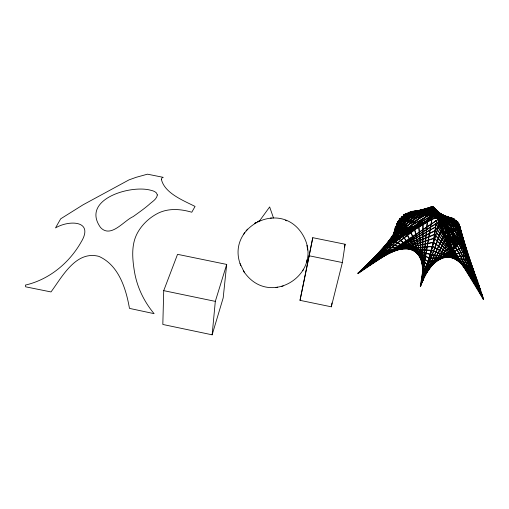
<?xml version="1.0" encoding="UTF-8"?>
<svg xmlns="http://www.w3.org/2000/svg" width="509" height="509" viewBox="0 0 509 509"><rect width="100%" height="100%" fill="white"/><g stroke="black" fill="none" stroke-linecap="round" stroke-linejoin="round"><path stroke-width="0.76" d="M418.697 224.876L405.813 232.428L393.654 241.221L401.69 216.955M429.793 258.19L433.515 242.373L436.003 223.903M434.781 208.334L457.725 242.608L455.765 247.279M452.024 218.056L451.706 218.227L452.017 218.024L477.792 281.795L483.544 298.898L483.187 298.961M443.097 216.058L432.147 206.641L399.559 218.953L395.525 227.218L434.234 207.831M455.059 248.685L447.551 227.44L422.648 281.038L423.704 278.226L418.799 224.685C412.532 227.224 401.639 234.223 397.701 238.117L399.769 219.239M420.625 286.23L440.145 220.804L443.95 223.992L453.602 251.726L435.965 212.966M427.694 209.931L411.813 211.719L428.355 209.014L437.231 212.616M430.862 254.519L468.974 260.023M382.214 250.67L432.65 246.28M422.425 265.17L422.285 280.936C423.354 281.833 423.596 275.146 424.9 273.734M422.438 263.592L422.807 222.605M422.68 280.936L422.775 269.897M422.794 268.319L423.202 222.605C427.573 220.41 437.116 217.528 443.244 217.063L482.087 294.698M455.059 248.596L435.679 211.05L407.334 228.108M456.465 245.777L450.554 231.213C457.139 236.558 462.598 247.908 467.052 255.811M395.919 232.117L435.252 209.498L456.49 245.694L450.942 231.118C450.039 231.315 453.589 236.481 454.117 234.948L457.68 242.577M469.782 261.352L454.155 218.991L477.792 281.789M454.372 219.144L454.034 219.214M443.95 223.992L421.452 283.717L427.216 220.766C433.534 218.196 440.769 216.255 447.742 217.069M445.992 257.261L428.788 262.288L428.648 261.97L426.307 270.775M428.832 262.205L429.946 258.381M401.652 217.069L416.61 211.744M454.327 250.288L453.296 251.828L435.761 212.927M440.132 220.791L436.251 218.145L436.175 215.307L452.037 254.793L453.468 251.86M435.723 211.114L393.113 236.271L423.17 222.592M436.277 211.178L430.105 207.92M436.149 220.753L435.793 220.861L483.187 299.063C477.397 281.369 471.474 263.528 462.051 247.374L459.862 234.038L460.295 231.137L464.819 251.681L447.487 256.822M460.505 231.264L460.244 234.045L462.452 247.336M462.293 247.489L462.223 247.209M437.199 213.137L427.541 209.835L415.077 211.159L408.829 212.418L427.554 208.588M436.2 215.402L435.971 215.224M415.452 211.54L406.08 213.557L430.08 207.818M406.367 213.646L407.652 213.188M392.369 242.806L431.861 219.449L431.67 219.105L431.931 219.379M435.793 220.817L436.118 220.728L465.404 268.975M436.124 218.056L436.245 218.075M163.726 290.645L162.823 324.462L212.138 334.82L223.19 297.886L226.696 264.425L177.546 254.328L163.726 290.645L215.313 301.373L212.138 334.82M393.743 241.158L389.779 244.314L403.834 214.976L406.328 213.742L406.163 213.405M476.125 277.45L472.893 268.809L457.954 222.134C457.559 223.228 455.122 220.117 456.338 220.442L474.617 273.161M417.278 211.4L403.599 215.135L415.694 211.47M447.735 217.458L443.015 217.286L424.105 213.735L429.062 214.104L436.162 217.954M436.098 220.989L358.101 273.486L425.467 212.737L429.176 214.353L424.137 213.901L443.186 217.012M424.442 213.761L424.201 213.939M446.329 217.082L424.907 212.768L446.418 216.987L480.725 290.365M425.524 212.807L425.301 213.074L428.992 214.162M405.997 228.897L393.056 236.284L395.366 226.893L434.171 207.481L458.819 239.777L459.672 236.831L459.831 243.277L426.841 269.102M424.016 212.081L421.7 211.954L425.492 212.743M458.265 241.304L457.476 242.863L457.922 241.145M403.904 215.199L403.631 214.951L406.106 213.436L385.771 247.221L386.057 247.463L389.837 244.32M438.605 214.009L427.452 210.172L427.547 209.835M428.489 209.294L411.959 211.871C410.839 210.745 419.683 210.732 418.525 211.617L426.847 210.771L426.682 211.07L452.017 218.164L426.746 210.726M421.796 212.062L418.423 211.254L426.663 210.726M472.867 268.879L470.749 264.527L458.94 223.979L470.698 264.591M408.937 212.247L382.399 250.644L364.877 266.964M450.923 231.264L423.45 278.328L418.404 224.723L427.274 220.741M459.131 224.024L446.647 216.999M451.795 218.31L451.922 217.947M464.711 251.758L460.13 231.271L460.499 231.341M436.557 211.369L430.563 207.239L435.456 210.211M431.944 219.277L392.172 242.5L435.85 215.32M431.855 219.309L423.259 268.383M464.494 251.637L464.844 251.573M442.849 215.352L431.511 206.807L418.837 211.006L430.894 207.405M460.13 231.296L460.066 229.368M436.041 215.536L392.127 242.589L392.452 242.628M430.62 207.487L430.805 207.214M454.098 235.139L424.544 275.471L414.097 226.912L424.748 275.293M428.89 214.384L432.726 216.096L423.488 214.607L428.082 215.358M394.691 229.973L395.582 227.167M401.696 217.057L418.188 211.61M446.228 217.279L446.298 216.904M457.915 222.185L457.807 222.236M398.776 227.962L394.621 230.144L392.636 239.574L392.935 236.87M427.503 220.951L392.859 239.383M435.736 210.44L431.358 207.138L431.607 206.858M482.004 294.794L443.021 216.91M470.889 264.725L470.908 264.375M424.099 213.799L424.366 213.646M425.333 213.055L425.562 213.061M425.091 212.972L425.174 212.66M463.565 241.52L467.071 255.862C465.22 255.047 471.589 263.045 471.041 264.457M425.416 272.366L409.917 229.508M424.913 212.813L425.079 212.628M457.642 222.191L457.763 222.14M446.126 217.133L480.687 290.474L435.526 227.154M427.694 210.052L427.496 209.835M392.204 242.481L392.617 239.3L411.463 227.771M396.753 224.195L405.87 232.155L426.828 268.994M458.806 239.815L434.139 207.481L434.158 207.85M480.661 290.448L435.367 227.243L435.615 223.826L435.965 223.788M456.331 220.55L440.158 213.805M462.357 247.457L459.481 243.194L459.29 236.831L459.659 236.806M445.731 216.91L458.959 224.062M427.757 265.838L401.416 235.228L397.834 221.428L432.936 206.673L460.212 233.943M422.915 270.336L421.656 283.583L421.128 284.945M423.062 268.777L427.611 220.791M401.372 235.133L401.76 235.069L398.083 221.479L432.962 207.029M440.164 220.83L452.049 254.767M428.616 262.25L397.344 238.11L399.431 219.086L400.43 217.928M399.788 219.163L432.287 206.985L460.238 231.36M435.971 213.195L414.396 226.41M378.772 253.889L412.086 211.801L411.8 211.636M390.079 252.4L435.437 226.963C434.132 240.986 429.997 256.072 426.758 269.185M453.996 250.11L451.788 254.831L439.903 220.772L420.536 286.204M450.58 231.073L423.456 278.328L425.779 272.385M421.63 283.519L421.274 283.513L443.574 223.998M393.788 232.957L393.858 233.281L418.78 224.704M443.905 223.922C463.425 244.282 436.328 216.007 432.637 216.14L358.088 273.479M455.434 247.107L454.9 248.863L454.976 248.532M421.789 211.973L425.938 211.661L449.39 217.489L425.836 211.998M421.98 212.049L421.986 211.801M433.42 242.169L474.585 273.218L468.07 255.473M342.353 262.555L345.108 244.244L312.774 237.69L300.017 300.342L331.321 306.812L342.353 262.555L309.192 255.792L312.774 237.69M382.164 256.86L436.092 220.734L435.799 220.868M331.321 306.812L331.919 302.989M466.778 255.792L460.238 229.514M454.842 248.831L435.532 211.006L435.602 211.343M244.123 271.959C270.731 310.261 327.211 271.074 301.462 232.798C278.786 199.534 226.378 227.587 240.401 264.559M422.998 269.929L420.262 286.109L420.644 286.166L422.47 275.375M422.864 273.066L431.976 219.296M385.956 247.469L431.645 250.644M431.403 206.819L431.295 207.023M432.434 246.572L472.626 269.064L472.759 268.714M401.766 235.101L401.423 235.228M431.67 250.581L470.831 264.737M433.178 242.424L378.601 253.87L368.223 263.694L435.227 230.851M300.017 300.342L309.192 255.792M393.075 236.17L423.011 222.63M375.006 257.026L415.255 211.477L414.95 211.241L421.961 212.081L379.689 252.731M386.013 247.469L382.367 250.676M397.325 238.015L382.106 250.396L357.884 273.218L380.853 257.745M389.525 244.167L403.618 215.135M306.507 261.97L307.067 259.622M401.626 216.859L393.642 240.967M344.358 247.291L345.108 244.244M456.051 220.537L447.284 217.108M456.128 245.713L434.985 209.759L435.31 209.549M459.652 236.908C459.633 235.782 457.432 240 458.781 239.624M439.566 217.279L483.181 299.05M215.313 301.373L226.696 264.425M374.923 256.892L415.134 211.171M379.345 252.47L418.583 211.579L418.392 211.28M443.95 224.1L443.676 224.145M406.367 213.691L386.089 247.45M425.944 270.61L425.6 272.43L456.847 239.001L459.691 243.092M440.17 220.951L439.814 221.014M430.722 254.57L468.929 260.411M457.712 242.685L457.457 242.78M459.627 236.723L433.585 206.947L396.428 224.227L433.604 207.239M433.159 242.284L474.324 273.384L474.496 273.059M420.784 284.766L424.977 275.108M423.412 278.124L423.59 278.219M434.521 208.544L400.157 227.218M434.788 234.293L477.722 281.801M457.413 242.596L456.115 245.65L456.42 245.561M425.772 211.725L425.798 211.699M468.923 260.048L464.494 242.958M425.645 273.67L447.182 227.415L447.557 227.459M449.39 217.362L479.236 286.185M396.696 224.055L398.114 221.517M434.565 234.547L434.775 234.363M433.165 242.329L378.581 253.577M459.85 243.047L459.474 243.175M459.296 236.78L459.608 236.774M447.207 227.383L454.798 248.755M447.506 227.548L447.169 227.568M443.88 223.909L443.574 224.132L453.411 251.84M458.469 239.777L458.794 239.834M397.841 227.268L395.283 227.027L410.12 229.534L425.772 272.27M302.721 270.756L303.599 269.216M435.208 230.774L479.204 286.026M434.641 208.321L400.004 226.887M243.703 234.159L244.683 232.696M408.803 212.329L382.074 250.428L382.348 250.619M454.123 234.967L453.742 235.088L457.018 239.147M428.718 262.135L397.644 237.888M259.437 221.027L269.655 206.947L273.505 218.024M453.818 234.948L424.633 275.401M423.38 278.143L423.412 278.06M435.653 227.014L364.813 266.958M483.251 299.076L483.525 298.98M435.125 209.511L435.182 209.772M428.457 209.307L437.772 213.226M469.12 260.239L468.789 260.245L464.106 243.035M246.082 230.844L247.59 229.107M435.647 223.896L435.933 223.737L435.647 223.909L481.966 294.8M429.857 207.678L436.747 211.865M415.02 211.241L415.077 211.528M371.436 260.15L418.373 211.604M425.709 272.404L425.422 272.213L457.063 238.906M429.233 208.582L417.552 210.93M378.257 253.603L371.672 260.392M432.924 206.845L434.979 209.205M368.001 263.42L378.282 253.552M379.421 252.458L421.827 211.878M466.721 255.932L429.761 258.54M411.978 211.865L410.483 212.247M426.478 268.994L426.841 269.089M364.609 266.684L425.295 212.781M427.802 265.622L427.77 265.59M361.244 269.955L428.864 214.136M435.92 224.011L361.466 270.26L429.112 214.429M462.147 247.183L427.598 265.768M426.523 268.93L459.544 242.997M439.521 217.534L439.801 217.337L483.531 298.878L466.231 270.33M439.782 217.4L429.602 215.606M357.916 273.199L432.427 215.873M392.789 239.612L412.373 227.65M429.946 207.99L430.022 207.685M422.623 280.904L422.451 280.955M361.441 270.228L435.71 223.68M434.724 208.588L457.4 242.799L453.78 235.152M412.812 226.944L435.704 212.94M460.327 228.108L459.824 226.168L464.291 242.201M459.754 226.473L446.037 217.114M394.621 230.144L414.415 227.008M434.979 230.793L479.16 286.166M254.468 223.387L255.302 222.891M255.486 222.789L256.281 222.312M393.705 232.957L435.074 209.492M392.674 239.281L427.318 220.677M388.704 253.17L364.743 266.843M423.094 222.783L418.449 224.698M398.623 227.631L394.45 229.864L414.205 226.842M427.802 265.851L462.357 247.514M482.01 294.743L435.99 223.737M478.918 286.23L449.192 217.629M368.172 263.694L435.049 230.501M430.735 207.163L417.189 211.038M257.306 221.771L258.108 221.39M258.368 221.269L259.132 220.906M434.476 234.547L477.652 281.827M424.671 275.407L424.404 275.382M371.506 260.105L434.559 234.235M371.646 260.462L434.705 234.604M428.724 261.931L464.596 251.414M396.034 232.161L405.788 228.853M406.538 228.592L418.57 224.514M419.671 211.114L431.524 207.169M375.012 256.835L433.961 238.136M375.127 257.204L434.082 238.511M476.144 277.392L475.921 277.64L434.094 238.301M281.369 286.472L281.961 286.306M282.552 286.141L283.189 285.969M477.467 281.922L451.687 218.202M410.407 211.871L411.953 211.496M421.541 283.717L422.355 281.025M417.743 210.981L427.687 208.569M276.005 287.356L276.4 287.318M277.227 287.222L277.679 287.178M382.253 250.727L432.542 246.591M429.736 258.146L466.861 255.703M271.653 218.037L271.991 218.017M270.483 218.094L270.877 218.075M454.219 218.991L440.902 214.41M429.068 208.614L436.754 212.31M385.943 247.145L431.67 250.25L470.952 264.368M394.526 230.202L394.437 229.877L394.647 230.119M432.504 216.217L423.418 214.944L439.617 217.636M399.406 227.542L409.974 229.381M457.833 222.032L439.655 213.303M389.754 243.989L430.779 254.258M389.652 244.365L430.678 254.64M459.512 236.717L433.401 207.246M440.081 214.518L454.104 219.341M442.983 217.279L442.932 217.127M285.345 220.257L285.683 220.391M286.376 220.677L286.764 220.83M441.43 214.722L445.089 216.217M378.709 253.902L411.851 211.521L411.832 211.839M393.654 240.903L429.838 258.165M393.482 241.253L429.66 258.521M429.208 208.289L436.175 211.629M440.928 214.314L443.021 215.32M446.514 216.999L457.706 222.376M432.612 246.216L472.797 268.714M437.657 211.954L445.26 216.223M440.202 213.805L443.657 215.746M396.492 224.367L398.77 226.384M426.478 269.178L405.533 232.365L405.883 232.174M459.627 226.41L463.088 239.243M436.779 211.07L444.713 216.249M437.88 212.234L440.52 213.958M445.146 216.98L459.684 226.48M405.584 232.422L399.909 227.389M445.35 217.241L459.735 228.102M439.49 213.277L442.614 215.638M444.491 217.057L460.123 228.872M444.293 217.095L460.448 231.156M434.171 238.187L476.201 277.418M437.746 211.979L459.913 234.134M464.641 251.44L464.653 251.764M401.716 234.973L427.853 265.558M240.019 263.503L243.996 271.755M243.436 270.909L244.664 272.779M451.738 254.691L435.838 215.339L435.857 218.138M470.335 262.829L475.864 277.609M240.445 264.667L240.821 265.704M455.981 220.594L467.555 253.985M457.578 222.255L472.517 268.943M460.989 230.952L463.012 239.255M306.959 245.344L307.652 250.046M161.391 179.283C164.445 193.261 183.698 200.629 195.055 206.444L191.778 212.234C180.797 208.964 168.784 208.009 158.191 213.15C149.519 217.521 141.992 224.52 137.379 233.077C130.94 244.931 132.404 259.425 134.567 272.264C137.226 287.496 144.193 301.818 154.1 313.659L129.464 308.384C126.009 288.584 118.737 265.138 98.841 256.358C75.866 250.339 62.27 276.68 51.002 291.937L25.66 286.828L25.45 285.072C49.118 279.594 69.154 263.089 81.052 242.189C94.509 220.244 68.944 219.843 55.513 227.924L60.673 218.825L83.12 204.777L128.993 179.887L136.138 177.317L147.495 174.18L163.255 177.348L161.938 177.902L161.391 179.283M453.239 251.72L453.57 251.79L453.258 251.694M157.351 194.941C156.747 199.573 151.663 201.888 148.666 204.911C143.742 209.11 138.416 212.807 133.18 216.592C123.782 220.69 110.962 238.562 100.566 227.542C80.447 199.42 130.928 184.36 151.084 190.353A8.876 4.848 10.7 0 1 154.812 191.689L156.422 192.892L157.351 194.941M423.641 214.779L423.297 214.741L423.634 214.83M423.291 214.76L423.622 214.855L423.297 214.741M432.376 246.35L432.376 246.356"/></g></svg>
